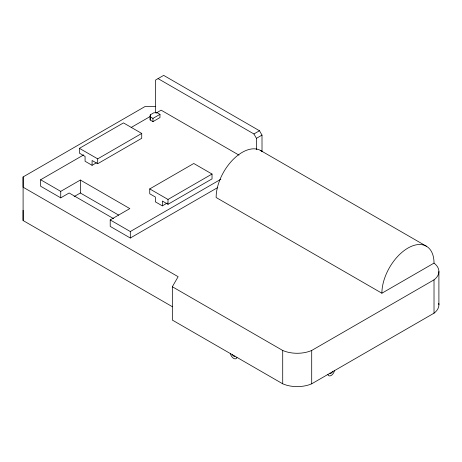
<?xml version="1.0" encoding="UTF-8"?>
<svg xmlns="http://www.w3.org/2000/svg" width="462" height="462" viewBox="0 0 462 462"><rect width="100%" height="100%" fill="white"/><g stroke="black" fill="none" stroke-linecap="round" stroke-linejoin="round"><path stroke-width="0.69" d="M172.505 306.791L23.1 220.536L23.1 210.268M155.711 106.531L145.039 106.531L23.1 176.934L23.1 187.197L178.13 276.703L172.338 286.74L172.338 320.074L282.715 383.801A23.966 13.837 0 0 0 311.706 383.801L434.02 313.184A23.966 13.837 0 0 0 438.761 303.32M150.156 116.776L150.283 114.824L153.788 112.803L157.161 112.728L159.962 114.345L159.962 117.585L152.957 121.627L150.156 120.01L150.156 116.776L152.957 118.393L159.962 114.345M150.156 120.01L150.283 114.824M92.082 165.304L85.077 161.261L85.077 156.422L79.429 153.159L79.429 148.325L123.464 122.898L141.724 133.443L141.724 138.3L97.69 163.721L92.082 160.481L92.082 165.304L96.425 162.797M113.664 218.693L69.144 192.989L60.736 197.84L40.627 186.226L40.627 179.753L83.714 154.88M131.173 127.477L150.531 116.303M156.15 113.057L161.146 110.175L238.998 155.122M79.429 148.325L97.69 158.864L141.724 133.443M40.627 179.753L60.736 191.366L80.353 180.041L129.822 208.599L110.204 219.929L110.204 226.397L130.313 238.011L217.741 187.537M74.128 196.587L80.353 192.989L118.694 215.125M162.353 205.873L155.342 201.825L155.342 197.003L149.74 193.769L149.74 188.912L193.769 163.49L212.029 174.035L212.029 178.892L168.001 204.296L162.353 201.034L162.353 205.873L167.313 203.009M158.062 78.621L253.915 133.963L259.477 130.752L262 135.118L262.023 151.421M256.439 149.676L256.439 138.329L262 135.118M149.74 188.912L168.001 199.457L212.029 174.035M110.204 219.929L130.313 231.537L220.859 179.262M262.347 151.732A36.862 21.281 -60 0 0 233.42 159.194A36.862 21.281 -60 0 0 216.135 197.511L381.889 293.208L434.02 263.109L435.475 264.351A23.966 13.837 0 0 1 434.02 279.845L434.02 313.184M172.338 286.74L282.715 350.462A23.966 13.837 0 0 0 311.706 350.462L434.02 279.845M260.632 150.537L426.386 246.234M259.477 130.752L163.669 75.381L155.538 80.076L155.538 112.699M253.915 133.963L256.439 138.329M438.9 271.477L438.9 304.81M311.706 350.462L311.706 383.801M282.715 350.462L282.715 383.801M168.001 199.457L168.001 204.296M152.957 118.393L152.957 121.627M130.313 231.537L130.313 238.011M97.69 158.864L97.69 163.721M80.353 180.041L80.353 192.989M60.736 191.366L60.736 197.84M23.1 176.934L23.1 220.536M234.904 356.035A1.981 1.143 60 0 1 232.478 354.637M334.419 370.72A4.759 2.749 -60 0 1 331.167 375.473A4.759 2.749 -60 0 1 327.922 374.474M236.942 357.409A4.759 2.749 60 0 1 233.691 358.408A4.759 2.749 60 0 1 230.446 353.655M332.524 371.229A1.981 1.143 -60 0 1 331.352 373.088A1.981 1.143 -60 0 1 329.955 373.1M381.889 293.208A36.862 21.281 -60 0 1 407.952 248.059A36.862 21.281 -60 0 1 434.02 263.109"/></g></svg>
